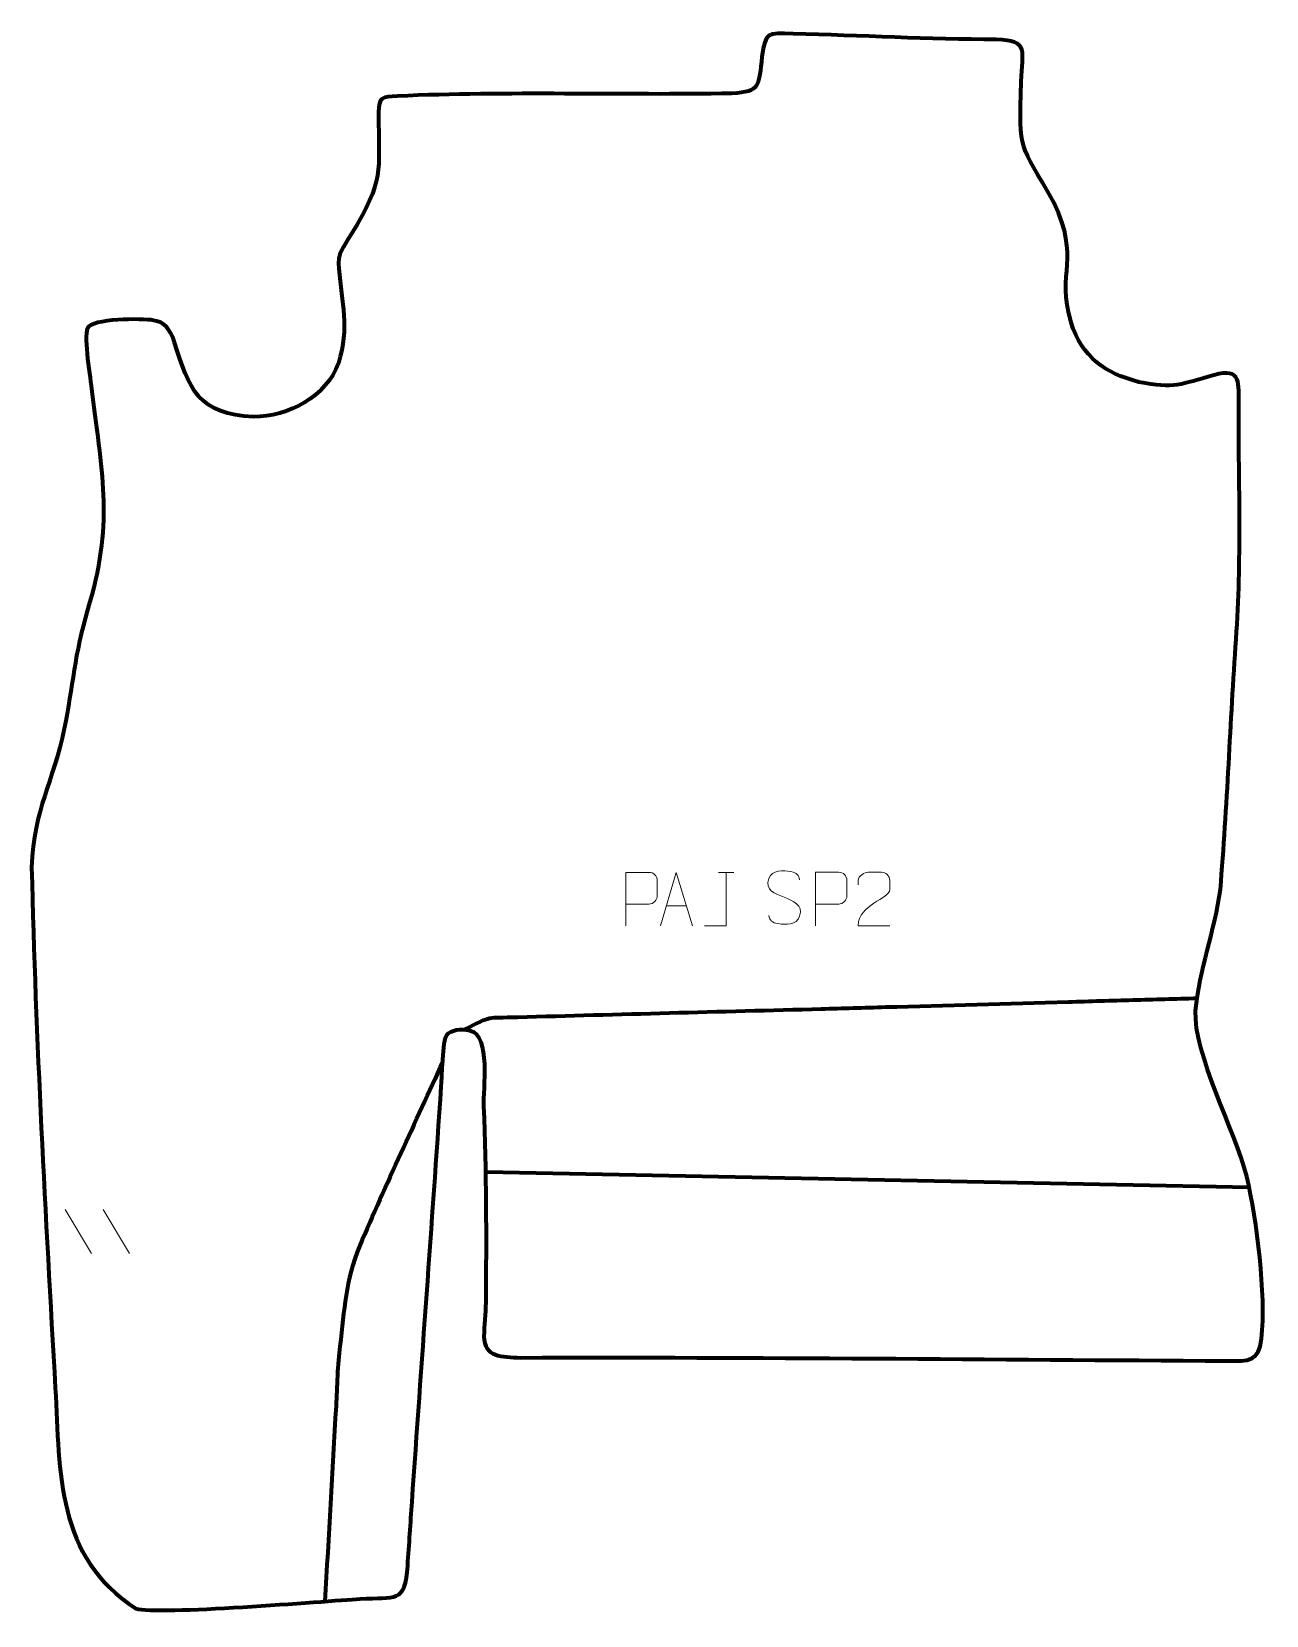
# Model space of a CAD drawing. Header units: millimetres. Extents: x -272 to 304, y -357 to 383.
import ezdxf

# ---------------------------------------------------------------- set-up
doc = ezdxf.new("R2010")
doc.units = ezdxf.units.MM
doc.header["$MEASUREMENT"] = 0
for name, color, linetype in [('layer 1', 7, 'Continuous'), ('layer 3', 7, 'Continuous'), ('layer 4', 7, 'Continuous')]:
    doc.layers.add(name, color=color, linetype=linetype)

msp = doc.modelspace()

# ---------------------------------------------------------------- linework, layer by layer
at = {"layer": 'layer 1', "color": 250, "lineweight": 9}
for points, knots in [([(5.1106, -34.4869), (5.1106, -34.4869), (5.1106, -9.5333), (5.1106, -9.5333), (5.1106, -9.5333), (8.7056, -9.5333), (12.3009, -9.5333), (15.8963, -9.5333), (15.8963, -9.5333), (18.2215, -9.5712), (19.7789, -11.0613), (19.7747, -13.4274), (19.7747, -13.4274), (19.7743, -15.4631), (19.7743, -18.5224), (19.7747, -20.5584), (19.7747, -20.5584), (19.7682, -22.4338), (17.956, -24.3757), (15.9464, -24.3948), (15.9464, -24.3948), (15.9464, -24.3948), (5.1106, -24.3948), (5.1106, -24.3948)], [0, 0, 0, 0, 0.14285714, 0.14285714, 0.14285714, 0.14285714, 0.28571429, 0.28571429, 0.28571429, 0.28571429, 0.42857143, 0.42857143, 0.42857143, 0.42857143, 0.57142857, 0.57142857, 0.57142857, 0.57142857, 0.71428571, 0.71428571, 0.71428571, 0.71428571, 1, 1, 1, 1]), ([(21.2867, -34.4868), (21.2867, -34.4868), (28.6577, -9.5333), (28.6577, -9.5333), (28.6577, -9.5333), (28.6577, -9.5333), (36.2276, -34.4868), (36.2276, -34.4868)], [0, 0, 0, 0, 0.33333333, 0.33333333, 0.33333333, 0.33333333, 1, 1, 1, 1]), ([(41.954, -34.4869), (41.954, -34.4869), (51.976, -34.4869), (51.976, -34.4869), (51.976, -34.4869), (51.976, -34.4869), (51.976, -9.5333), (51.976, -9.5333)], [0, 0, 0, 0, 0.33333333, 0.33333333, 0.33333333, 0.33333333, 1, 1, 1, 1]), ([(79.1024, -21.1369), (74.8541, -19.6665), (69.946, -17.8707), (71.9511, -12.3504), (71.9511, -12.3504), (73.4546, -8.2105), (78.6682, -8.599), (82.2718, -9.2001), (82.2718, -9.2001), (85.1324, -9.6773), (85.9971, -10.8905), (86.3077, -12.9746)], [0, 0, 0, 0, 0.25, 0.25, 0.25, 0.25, 0.5, 0.5, 0.5, 0.5, 1, 1, 1, 1]), ([(93.7376, -34.4329), (93.7376, -34.4329), (93.7376, -9.4793), (93.7376, -9.4793), (93.7376, -9.4793), (97.3326, -9.4793), (100.9279, -9.4793), (104.5233, -9.4793), (104.5233, -9.4793), (106.8485, -9.5172), (108.4059, -11.0073), (108.4017, -13.3734), (108.4017, -13.3734), (108.4013, -15.4091), (108.4013, -18.4684), (108.4017, -20.5044), (108.4017, -20.5044), (108.3952, -22.3798), (106.583, -24.3217), (104.5734, -24.3408), (104.5734, -24.3408), (104.5734, -24.3408), (93.7376, -24.3408), (93.7376, -24.3408)], [0, 0, 0, 0, 0.14285714, 0.14285714, 0.14285714, 0.14285714, 0.28571429, 0.28571429, 0.28571429, 0.28571429, 0.42857143, 0.42857143, 0.42857143, 0.42857143, 0.57142857, 0.57142857, 0.57142857, 0.57142857, 0.71428571, 0.71428571, 0.71428571, 0.71428571, 1, 1, 1, 1]), ([(128.4411, -34.4432), (123.5267, -34.4429), (118.6123, -34.4429), (113.6982, -34.4432), (113.6982, -34.4432), (113.6982, -24.5109), (128.3492, -21.8697), (128.4411, -17.5594), (128.4411, -17.5594), (128.4408, -16.1353), (128.4408, -14.7116), (128.4411, -13.2883), (128.4411, -13.2883), (128.4242, -11.2112), (126.3014, -9.4864), (124.6304, -9.4691), (124.6304, -9.4691), (122.5572, -9.4695), (120.4843, -9.4695), (118.4119, -9.4691), (118.4119, -9.4691), (116.5898, -9.4526), (113.7651, -11.2447), (113.6982, -13.3383), (113.6982, -13.3383), (113.6982, -13.3383), (113.6982, -15.3931), (113.6982, -15.3931)], [0, 0, 0, 0, 0.125, 0.125, 0.125, 0.125, 0.25, 0.25, 0.25, 0.25, 0.375, 0.375, 0.375, 0.375, 0.5, 0.5, 0.5, 0.5, 0.625, 0.625, 0.625, 0.625, 0.75, 0.75, 0.75, 0.75, 1, 1, 1, 1]), ([(79.1024, -21.137), (83.121, -22.7837), (88.1505, -24.672), (86.3165, -30.0323), (86.3165, -30.0323), (84.8567, -34.2987), (79.9459, -34.042), (76.2198, -33.4873), (76.2198, -33.4873), (73.4698, -33.0775), (72.2489, -31.864), (71.8709, -29.7518)], [0, 0, 0, 0, 0.25, 0.25, 0.25, 0.25, 0.5, 0.5, 0.5, 0.5, 1, 1, 1, 1])]:
    msp.add_open_spline(points, degree=3, knots=knots, dxfattribs=at)
for points in [[(48.3919, -9.5333), (48.3919, -9.5333), (55.5601, -9.5333), (55.5601, -9.5333)], [(24.0093, -25.2374), (24.0093, -25.2374), (33.505, -25.2374), (33.505, -25.2374)], [(-256.7803, -167.0158), (-256.7803, -167.0158), (-244.416, -187.5601), (-244.416, -187.5601)], [(-239.0504, -167.0158), (-239.0504, -167.0158), (-226.6861, -187.5601), (-226.6861, -187.5601)]]:
    msp.add_open_spline(points, degree=3, dxfattribs=at)
at = {"layer": 'layer 3', "color": 140, "lineweight": 158}
for points, knots in [([(271.9626, -68.4353), (261.9576, -68.7193), (251.9527, -69.0034), (241.9478, -69.2874), (241.9478, -69.2874), (231.9428, -69.5714), (221.938, -69.8554), (211.9331, -70.1394), (211.9331, -70.1394), (183.4189, -70.9489), (154.9049, -71.7583), (126.3909, -72.5678), (126.3909, -72.5678), (116.386, -72.8519), (106.381, -73.1358), (96.3761, -73.4198), (96.3761, -73.4198), (49.1268, -74.7612), (1.8136, -75.8856), (-45.4192, -77.2943), (-45.4192, -77.2943), (-60.5045, -77.7443), (-57.0046, -76.2925), (-70.1598, -82.9592)], [0, 0, 0, 0, 0.14285714, 0.14285714, 0.14285714, 0.14285714, 0.28571429, 0.28571429, 0.28571429, 0.28571429, 0.42857143, 0.42857143, 0.42857143, 0.42857143, 0.57142857, 0.57142857, 0.57142857, 0.57142857, 0.71428571, 0.71428571, 0.71428571, 0.71428571, 1, 1, 1, 1]), ([(-80.3766, -97.893), (-93.2105, -126.4278), (-106.9778, -155.1195), (-119.1234, -183.8838), (-119.1234, -183.8838), (-126.1936, -200.6289), (-126.1343, -213.3591), (-128.4917, -230.9266), (-128.4917, -230.9266), (-129.577, -239.0135), (-129.771, -250.3005), (-130.2528, -258.7496), (-130.2528, -258.7496), (-131.9887, -289.1784), (-133.7245, -319.6071), (-135.4602, -350.0359)], [0, 0, 0, 0, 0.2, 0.2, 0.2, 0.2, 0.4, 0.4, 0.4, 0.4, 0.6, 0.6, 0.6, 0.6, 1, 1, 1, 1])]:
    msp.add_open_spline(points, degree=3, knots=knots, dxfattribs=at)
msp.add_open_spline([(-59.9638, -149.3322), (-59.9638, -149.3322), (296.3115, -156.5708), (296.3115, -156.5708)], degree=3, dxfattribs=at)
at = {"layer": 'layer 4', "color": 242, "lineweight": 158}
msp.add_open_spline([(-205.6669, 237.9513), (-199.2652, 216.4324), (-194.0429, 203.9578), (-168.7422, 203.2831), (-168.7422, 203.2831), (-152.7087, 203.2115), (-134.7283, 212.6464), (-129.1291, 228.3363), (-129.1291, 228.3363), (-123.9685, 245.188), (-127.4843, 256.1344), (-128.9935, 272.4847), (-128.9935, 272.4847), (-129.6577, 279.6796), (-126.872, 282.4702), (-123.1662, 288.5064), (-123.1662, 288.5064), (-107.4724, 314.4402), (-110.4764, 316.5762), (-110.3619, 345.4658), (-110.3619, 345.4658), (-110.3337, 352.5937), (-108.7459, 352.6923), (-101.5473, 353.0157), (-101.5473, 353.0157), (-50.4251, 355.3117), (3.1492, 353.317), (54.7041, 354.3002), (54.7041, 354.3002), (68.3119, 354.7927), (67.0343, 358.4021), (68.7372, 371.3465), (68.7372, 371.3465), (70.2858, 383.1174), (71.3669, 382.5049), (83.3035, 382.1736), (83.3035, 382.1736), (114.8088, 381.2992), (146.7303, 379.5063), (178.2056, 379.4499), (178.2056, 379.4499), (193.8863, 378.8711), (190.278, 374.1842), (189.8765, 359.809), (189.8765, 359.809), (188.7439, 325.1753), (188.9306, 332.2826), (205.1094, 303.3343), (205.1094, 303.3343), (217.825, 276.5143), (206.1877, 271.4941), (213.1243, 247.2134), (213.1243, 247.2134), (218.4087, 231.0333), (228.5884, 223.7158), (244.7351, 219.477), (244.7351, 219.477), (261.3843, 216.0998), (264.334, 218.4091), (279.7971, 222.6833), (279.7971, 222.6833), (293.0138, 226.3367), (291.46, 219.136), (291.4181, 207.8191), (291.4181, 207.8191), (291.4027, 170.9007), (292.889, 136.5435), (290.208, 99.4418), (290.208, 99.4418), (287.4776, 60.5763), (286.1823, 21.2674), (282.8575, -17.4739), (282.8575, -17.4739), (280.3785, -36.6163), (272.8791, -55.4773), (271.3127, -74.1277), (271.3127, -74.1277), (270.1849, -93.9153), (289.6203, -129.9054), (295.2509, -151.5981), (295.2509, -151.5981), (299.9348, -172.4626), (304.3406, -206.328), (302.1305, -227.3899), (302.1305, -227.3899), (301.003, -238.1345), (295.9983, -237.7644), (286.1686, -237.7361), (286.1686, -237.7361), (176.01, -236.9733), (65.917, -235.9104), (-44.2669, -236.2078), (-44.2669, -236.2078), (-52.7345, -235.7744), (-61.1326, -236.2074), (-61.1282, -226.1468), (-61.1282, -226.1468), (-61.126, -221.1584), (-60.4437, -215.6376), (-60.3317, -210.4162), (-60.3317, -210.4162), (-60.0578, -179.9142), (-60.0444, -149.2219), (-61.3546, -118.7441), (-61.3546, -118.7441), (-61.6892, -110.9621), (-57.8588, -85.6236), (-67.7592, -83.3295), (-67.7592, -83.3295), (-72.0838, -82.3276), (-76.5398, -83.1644), (-78.5433, -85.3985), (-78.5433, -85.3985), (-80.3271, -87.3875), (-80.8787, -106.2922), (-81.0953, -109.5583), (-81.0953, -109.5583), (-85.3829, -174.1953), (-90.3044, -238.8303), (-94.7274, -303.4777), (-94.7274, -303.4777), (-95.4078, -313.4233), (-96.0883, -323.3689), (-96.77, -333.3144), (-96.77, -333.3144), (-97.9995, -351.2475), (-102.3682, -347.8717), (-118.9484, -348.853), (-118.9484, -348.853), (-135.211, -349.8609), (-213.9748, -356.5363), (-223.7788, -353.3143), (-223.7788, -353.3143), (-261.1579, -329.1859), (-259.1537, -290.2301), (-261.4073, -250.492), (-261.4073, -250.492), (-265.8904, -170.4684), (-270.6556, -87.1071), (-272.4358, -7.2068), (-272.4358, -7.2068), (-271.4312, 20.5452), (-262.3173, 32.5373), (-257.1886, 57.6409), (-257.1886, 57.6409), (-253.2606, 76.8676), (-252.3919, 93.1579), (-246.4444, 112.4945), (-246.4444, 112.4945), (-234.2145, 153.7149), (-239.2894, 173.8072), (-244.2694, 215.0842), (-244.2694, 215.0842), (-245.0084, 221.209), (-248.2689, 239.9062), (-246.374, 244.5801), (-246.374, 244.5801), (-244.503, 249.195), (-220.8676, 249.2166), (-215.4957, 248.2925), (-215.4957, 248.2925), (-211.2776, 247.5669), (-207.8062, 245.1426), (-205.6669, 237.9513)], degree=3, knots=[0, 0, 0, 0, 0.02380952, 0.02380952, 0.02380952, 0.02380952, 0.04761905, 0.04761905, 0.04761905, 0.04761905, 0.07142857, 0.07142857, 0.07142857, 0.07142857, 0.0952381, 0.0952381, 0.0952381, 0.0952381, 0.11904762, 0.11904762, 0.11904762, 0.11904762, 0.14285714, 0.14285714, 0.14285714, 0.14285714, 0.16666667, 0.16666667, 0.16666667, 0.16666667, 0.19047619, 0.19047619, 0.19047619, 0.19047619, 0.21428571, 0.21428571, 0.21428571, 0.21428571, 0.23809524, 0.23809524, 0.23809524, 0.23809524, 0.26190476, 0.26190476, 0.26190476, 0.26190476, 0.28571429, 0.28571429, 0.28571429, 0.28571429, 0.30952381, 0.30952381, 0.30952381, 0.30952381, 0.33333333, 0.33333333, 0.33333333, 0.33333333, 0.35714286, 0.35714286, 0.35714286, 0.35714286, 0.38095238, 0.38095238, 0.38095238, 0.38095238, 0.4047619, 0.4047619, 0.4047619, 0.4047619, 0.42857143, 0.42857143, 0.42857143, 0.42857143, 0.45238095, 0.45238095, 0.45238095, 0.45238095, 0.47619048, 0.47619048, 0.47619048, 0.47619048, 0.5, 0.5, 0.5, 0.5, 0.52380952, 0.52380952, 0.52380952, 0.52380952, 0.54761905, 0.54761905, 0.54761905, 0.54761905, 0.57142857, 0.57142857, 0.57142857, 0.57142857, 0.5952381, 0.5952381, 0.5952381, 0.5952381, 0.61904762, 0.61904762, 0.61904762, 0.61904762, 0.64285714, 0.64285714, 0.64285714, 0.64285714, 0.66666667, 0.66666667, 0.66666667, 0.66666667, 0.69047619, 0.69047619, 0.69047619, 0.69047619, 0.71428571, 0.71428571, 0.71428571, 0.71428571, 0.73809524, 0.73809524, 0.73809524, 0.73809524, 0.76190476, 0.76190476, 0.76190476, 0.76190476, 0.78571429, 0.78571429, 0.78571429, 0.78571429, 0.80952381, 0.80952381, 0.80952381, 0.80952381, 0.83333333, 0.83333333, 0.83333333, 0.83333333, 0.85714286, 0.85714286, 0.85714286, 0.85714286, 0.88095238, 0.88095238, 0.88095238, 0.88095238, 0.9047619, 0.9047619, 0.9047619, 0.9047619, 0.92857143, 0.92857143, 0.92857143, 0.92857143, 0.95238095, 0.95238095, 0.95238095, 0.95238095, 1, 1, 1, 1], dxfattribs=at)

doc.saveas('drawing.dxf')
